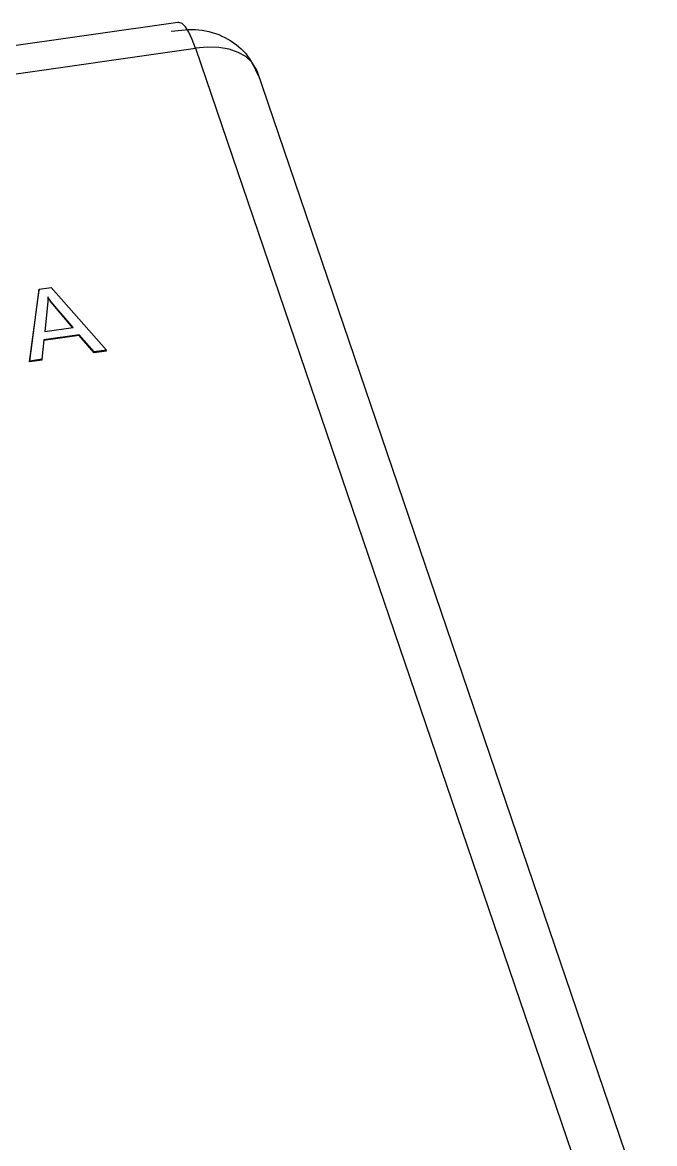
# Model space of a CAD drawing. Header units: millimetres. Extents: x 5 to 415, y 5 to 292.
# Drawn here: x 331.597 to 332.031, y 230.84 to 231.609 of the extents above; entities that cross this region are included whole.
import ezdxf

# ---------------------------------------------------------------- set-up
doc = ezdxf.new("R2010")
doc.units = ezdxf.units.MM

msp = doc.modelspace()

# ---------------------------------------------------------------- linework, layer by layer
at = {"color": 7, "linetype": 'Continuous', "lineweight": 25}
for p, q in [((331.70401, 231.60936), (330.29293, 231.40801)), ((331.71612, 231.59172), (331.98916, 230.79048)), ((332.03131, 230.77482), (331.75828, 231.57606)), ((331.60212, 231.37642), (331.60865, 231.4258)), ((331.60222, 231.37705), (331.60875, 231.42644)), ((331.60875, 231.42644), (331.60865, 231.4258)), ((331.60875, 231.42644), (331.61682, 231.42759)), ((331.61682, 231.42759), (331.65484, 231.38456)), ((331.61462, 231.42046), (331.61663, 231.41735)), ((331.61663, 231.41735), (331.61674, 231.41799)), ((331.63211, 231.40005), (331.61674, 231.41799)), ((331.61469, 231.4177), (331.61249, 231.39724)), ((331.61663, 231.41735), (331.63154, 231.39996)), ((331.63623, 231.39516), (331.61187, 231.39168)), ((331.61249, 231.39724), (331.63211, 231.40005)), ((331.63623, 231.39516), (331.63612, 231.39452)), ((331.6465, 231.38337), (331.63623, 231.39516)), ((331.61187, 231.39168), (331.61056, 231.37824)), ((331.63612, 231.39452), (331.61177, 231.39105)), ((331.6464, 231.38274), (331.63612, 231.39452)), ((331.65474, 231.38393), (331.6464, 231.38274)), ((331.6465, 231.38337), (331.6464, 231.38274)), ((331.65484, 231.38456), (331.6465, 231.38337)), ((331.65474, 231.38393), (331.65484, 231.38456)), ((331.61046, 231.37761), (331.60212, 231.37642)), ((331.60222, 231.37705), (331.60212, 231.37642)), ((331.61056, 231.37824), (331.60222, 231.37705)), ((331.61056, 231.37824), (331.61046, 231.37761))]:
    msp.add_line(p, q, dxfattribs=at)
at = {"color": 8, "linetype": 'Continuous', "lineweight": 25}
msp.add_line((330.29922, 231.38954), (331.71612, 231.59172), dxfattribs=at)
at = {"color": 7, "linetype": 'Continuous', "lineweight": 25, "flags": 128}
for points in [[(331.71612, 231.59172), (331.71384, 231.59773), (331.71148, 231.60262), (331.70911, 231.60626), (331.70679, 231.60853), (331.7046, 231.60938), (331.70401, 231.60936)], [(331.75828, 231.57606), (331.75758, 231.5778), (331.75475, 231.58218), (331.75063, 231.5859), (331.74536, 231.58886), (331.73907, 231.59097), (331.73196, 231.59217), (331.72423, 231.59243), (331.71612, 231.59172)]]:
    msp.add_lwpolyline(points, dxfattribs=at)
at = {"color": 7, "linetype": 'Continuous', "lineweight": 25}
msp.add_open_spline([(331.6994, 231.60333), (331.70576, 231.60415), (331.71848, 231.60579), (331.73682, 231.5999), (331.7518, 231.5888), (331.75663, 231.5782), (331.75904, 231.5729)], degree=3, dxfattribs=at)
for points, knots in [([(331.61454, 231.42108), (331.6146, 231.42057), (331.6147, 231.41975), (331.61476, 231.41862), (331.61471, 231.418), (331.61469, 231.4177)], [0, 0, 0, 0, 0.4537326, 0.7262844, 1, 1, 1, 1]), ([(331.61674, 231.41799), (331.61656, 231.41822), (331.61608, 231.41883), (331.61543, 231.41988), (331.61495, 231.4207), (331.61471, 231.42111)], [0, 0, 0, 0, 0.227706, 0.613463, 1, 1, 1, 1])]:
    msp.add_open_spline(points, degree=3, knots=knots, dxfattribs=at)

doc.saveas('drawing.dxf')
